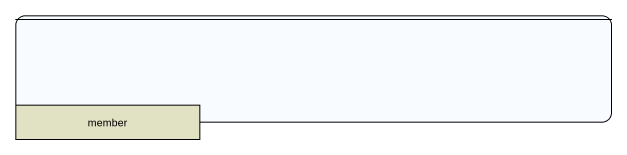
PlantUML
@startuml
hide empty description
state " " as state1 {
  state member <<object>> #E1E1C3
}
@enduml
